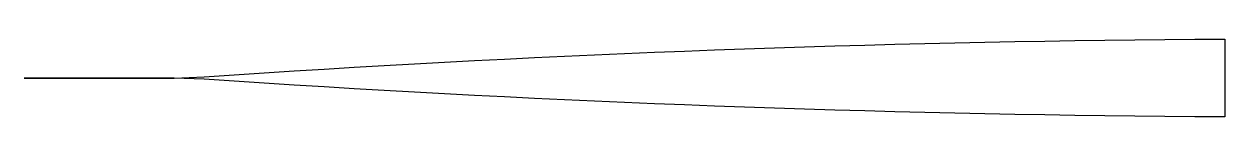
# Model space of a CAD drawing. Header units: metres. Extents: x 0 to 48.7, y -1.6 to 1.6.
import ezdxf

# ---------------------------------------------------------------- set-up
doc = ezdxf.new("R2010")
doc.units = ezdxf.units.M

msp = doc.modelspace()

# ---------------------------------------------------------------- linework, layer by layer
msp.add_lwpolyline([(0, 0), (1.217, 0), (2.433, 0), (3.65, 0), (4.866, 0), (6.083, 0), (7.299, 0.043), (8.516, 0.126), (9.733, 0.206), (10.949, 0.284), (12.166, 0.36), (13.382, 0.434), (14.599, 0.505), (15.816, 0.574), (17.032, 0.641), (18.249, 0.705), (19.465, 0.767), (20.682, 0.827), (21.898, 0.885), (23.115, 0.94), (24.332, 0.993), (25.548, 1.044), (26.765, 1.093), (27.981, 1.139), (29.198, 1.183), (30.415, 1.225), (31.631, 1.265), (32.848, 1.302), (34.064, 1.337), (35.281, 1.37), (36.497, 1.4), (37.714, 1.429), (38.931, 1.454), (40.147, 1.478), (41.364, 1.5), (42.58, 1.519), (43.797, 1.536), (45.014, 1.55), (46.23, 1.563), (47.447, 1.573), (48.663, 1.581), (48.663, -1.581), (47.447, -1.573), (46.23, -1.563), (45.014, -1.55), (43.797, -1.536), (42.58, -1.519), (41.364, -1.5), (40.147, -1.478), (38.931, -1.454), (37.714, -1.429), (36.497, -1.4), (35.281, -1.37), (34.064, -1.337), (32.848, -1.302), (31.631, -1.265), (30.415, -1.225), (29.198, -1.183), (27.981, -1.139), (26.765, -1.093), (25.548, -1.044), (24.332, -0.993), (23.115, -0.94), (21.898, -0.885), (20.682, -0.827), (19.465, -0.767), (18.249, -0.705), (17.032, -0.641), (15.816, -0.574), (14.599, -0.505), (13.382, -0.434), (12.166, -0.36), (10.949, -0.284), (9.733, -0.206), (8.516, -0.126), (7.299, -0.043), (6.083, 0), (4.866, 0), (3.65, 0), (2.433, 0), (1.217, 0), (0, 0)], close=True)

doc.saveas('drawing.dxf')
